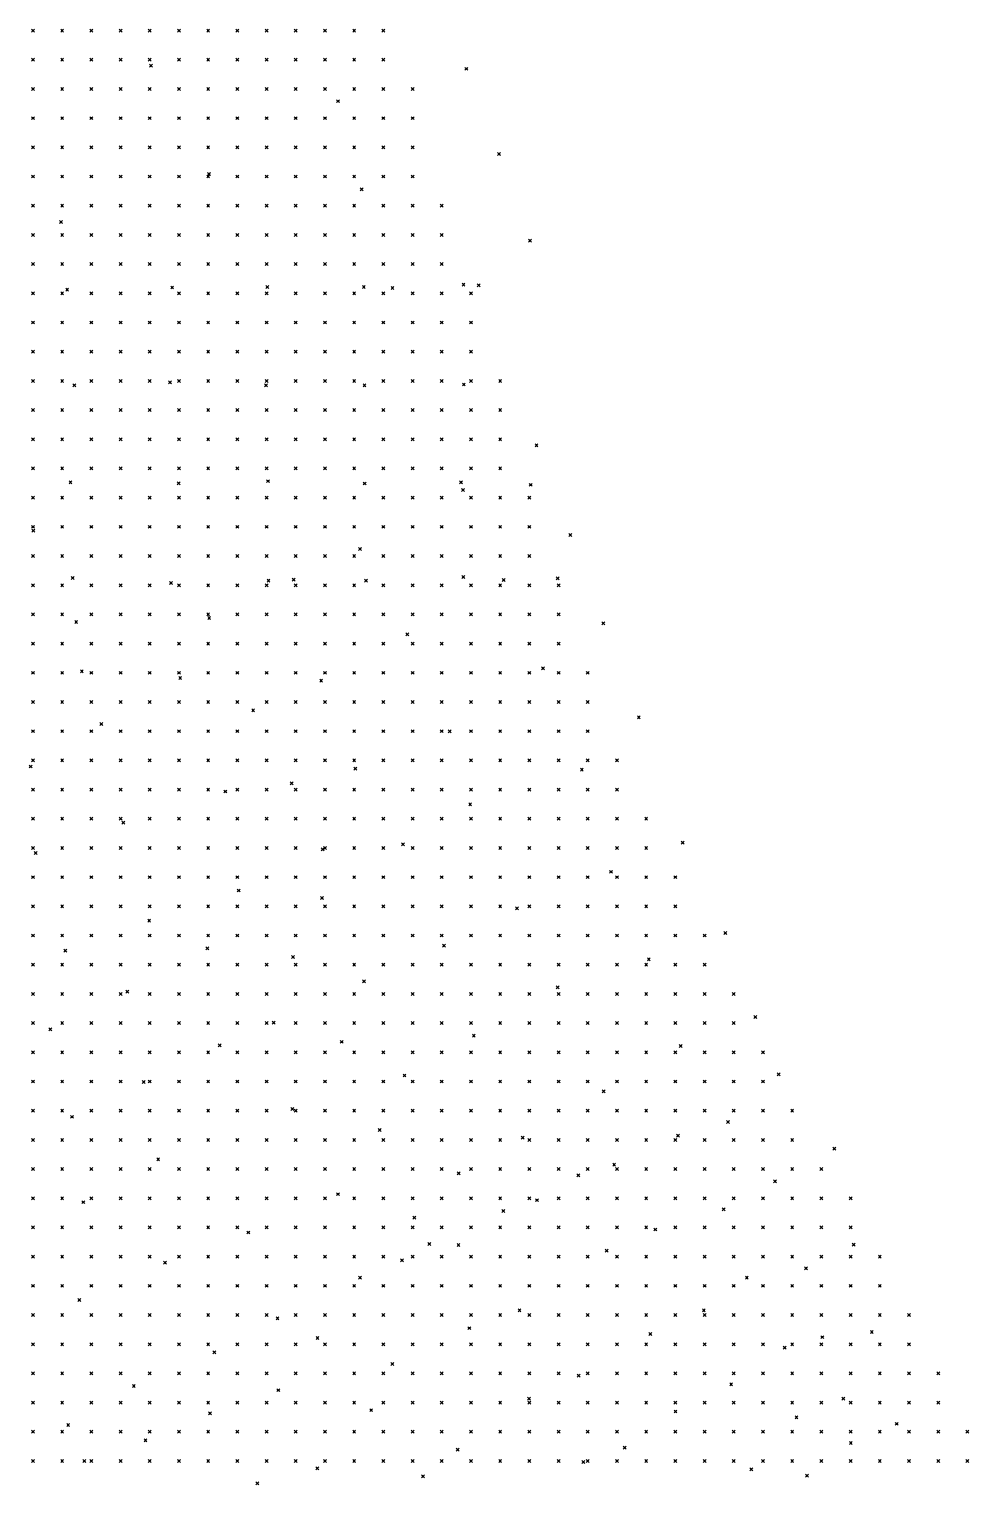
# Model space of a CAD drawing. Header units: metres. Extents: x 441556 to 446409, y 432338 to 461058.
# Drawn here: x 444458.1 to 444554.6, y 445157.2 to 445306.8 of the extents above; entities that cross this region are included whole.
import ezdxf

# ---------------------------------------------------------------- set-up
doc = ezdxf.new("R2010")
doc.units = ezdxf.units.M
doc.header["$MEASUREMENT"] = 0
doc.header["$PDMODE"] = 35
doc.header["$PDSIZE"] = 0.15
doc.layers.add('DTM-NOK-RevN_LIDAR_co_lidar', color=91, linetype='Continuous', lineweight=0)
doc.layers.add('DTM-NOK-RevN_RTK', color=32, linetype='Continuous', lineweight=0)

msp = doc.modelspace()

# ---------------------------------------------------------------- linework, layer by layer
at = {"layer": 'DTM-NOK-RevN_LIDAR_co_lidar'}
for p in [(444458.462, 445306.613, 377.78), (444461.461, 445306.613, 378.234), (444464.461, 445306.613, 378.85), (444467.46, 445306.613, 379.39), (444470.459, 445306.613, 379.863), (444473.459, 445306.613, 380.356), (444476.458, 445306.613, 380.917), (444479.457, 445306.613, 381.505), (444482.457, 445306.613, 382.127), (444485.456, 445306.613, 382.743), (444488.455, 445306.613, 383.379), (444491.455, 445306.613, 384.092), (444494.454, 445306.613, 384.922), (444458.462, 445303.614, 377.597), (444461.461, 445303.614, 377.976), (444464.461, 445303.614, 378.53), (444467.46, 445303.614, 379.119), (444470.459, 445303.614, 379.628), (444473.459, 445303.614, 380.098), (444476.458, 445303.614, 380.654), (444479.457, 445303.614, 381.25), (444482.457, 445303.614, 381.856), (444485.456, 445303.614, 382.48), (444488.455, 445303.614, 383.139), (444491.455, 445303.614, 383.824), (444494.454, 445303.614, 384.667), (444458.462, 445300.614, 377.381), (444461.461, 445300.614, 377.773), (444464.461, 445300.614, 378.263), (444467.46, 445300.614, 378.853), (444470.459, 445300.614, 379.341), (444473.459, 445300.614, 379.809), (444476.458, 445300.614, 380.363), (444479.457, 445300.614, 380.975), (444482.457, 445300.614, 381.558), (444485.456, 445300.614, 382.166), (444488.455, 445300.614, 382.855), (444491.455, 445300.614, 383.54), (444494.454, 445300.614, 384.329), (444497.453, 445300.614, 385.203), (444458.462, 445297.615, 377.117), (444461.461, 445297.615, 377.552), (444464.461, 445297.615, 377.981), (444467.46, 445297.615, 378.59), (444470.459, 445297.615, 379.137), (444473.459, 445297.615, 379.598), (444476.458, 445297.615, 380.139), (444479.457, 445297.615, 380.685), (444482.457, 445297.615, 381.173), (444485.456, 445297.615, 381.703), (444488.455, 445297.615, 382.542), (444491.455, 445297.615, 383.212), (444494.454, 445297.615, 384.004), (444497.453, 445297.615, 384.927), (444458.462, 445294.616, 376.797), (444461.461, 445294.616, 377.301), (444464.461, 445294.616, 377.71), (444467.46, 445294.616, 378.29), (444470.459, 445294.616, 378.875), (444473.459, 445294.616, 379.332), (444476.458, 445294.616, 379.82), (444479.457, 445294.616, 380.319), (444482.457, 445294.616, 380.81), (444485.456, 445294.616, 381.246), (444488.455, 445294.616, 382.224), (444491.455, 445294.616, 382.898), (444494.454, 445294.616, 383.672), (444497.453, 445294.616, 384.581), (444458.462, 445291.616, 376.417), (444461.461, 445291.616, 376.973), (444464.461, 445291.616, 377.477), (444467.46, 445291.616, 377.961), (444470.459, 445291.616, 378.507), (444473.459, 445291.616, 379.011), (444476.458, 445291.616, 379.466), (444479.457, 445291.616, 379.988), (444482.457, 445291.616, 380.538), (444485.456, 445291.616, 380.957), (444488.455, 445291.616, 381.686), (444491.455, 445291.616, 382.645), (444494.454, 445291.616, 383.374), (444497.453, 445291.616, 384.205), (444458.462, 445288.617, 376.079), (444461.461, 445288.617, 376.633), (444464.461, 445288.617, 377.201), (444467.46, 445288.617, 377.625), (444470.459, 445288.617, 378.143), (444473.459, 445288.617, 378.686), (444476.458, 445288.617, 379.173), (444479.457, 445288.617, 379.734), (444482.457, 445288.617, 380.292), (444485.456, 445288.617, 380.757), (444488.455, 445288.617, 381.19), (444491.455, 445288.617, 382.313), (444494.454, 445288.617, 383.012), (444497.453, 445288.617, 383.739), (444500.453, 445288.617, 384.525), (444458.462, 445285.618, 375.788), (444461.461, 445285.618, 376.323), (444464.461, 445285.618, 376.915), (444467.46, 445285.618, 377.333), (444470.459, 445285.618, 377.835), (444473.459, 445285.618, 378.367), (444476.458, 445285.618, 378.865), (444479.457, 445285.618, 379.412), (444482.457, 445285.618, 379.989), (444485.456, 445285.618, 380.525), (444488.455, 445285.618, 380.896), (444491.455, 445285.618, 381.833), (444494.454, 445285.618, 382.667), (444497.453, 445285.618, 383.352), (444500.453, 445285.618, 384.222), (444458.462, 445282.618, 375.496), (444461.461, 445282.618, 375.982), (444464.461, 445282.618, 376.618), (444467.46, 445282.618, 377.065), (444470.459, 445282.618, 377.487), (444473.459, 445282.618, 377.995), (444476.458, 445282.618, 378.506), (444479.457, 445282.618, 379.026), (444482.457, 445282.618, 379.628), (444485.456, 445282.618, 380.225), (444488.455, 445282.618, 380.677), (444491.455, 445282.618, 381.292), (444494.454, 445282.618, 382.381), (444497.453, 445282.618, 383.167), (444500.453, 445282.618, 384.052), (444458.462, 445279.619, 375.228), (444461.461, 445279.619, 375.586), (444464.461, 445279.619, 376.207), (444467.46, 445279.619, 376.789), (444470.459, 445279.619, 377.101), (444473.459, 445279.619, 377.568), (444476.458, 445279.619, 378.15), (444479.457, 445279.619, 378.686), (444482.457, 445279.619, 379.322), (444485.456, 445279.619, 379.925), (444488.455, 445279.619, 380.534), (444491.455, 445279.619, 380.907), (444494.454, 445279.619, 382.027), (444497.453, 445279.619, 382.936), (444500.453, 445279.619, 383.811), (444503.452, 445279.619, 384.796), (444458.462, 445276.62, 374.974), (444461.461, 445276.62, 375.268), (444464.461, 445276.62, 375.906), (444467.46, 445276.62, 376.609), (444470.459, 445276.62, 376.82), (444473.459, 445276.62, 377.243), (444476.458, 445276.62, 377.828), (444479.457, 445276.62, 378.398), (444482.457, 445276.62, 379.104), (444485.456, 445276.62, 379.705), (444488.455, 445276.62, 380.37), (444491.455, 445276.62, 380.779), (444494.454, 445276.62, 381.613), (444497.453, 445276.62, 382.652), (444500.453, 445276.62, 383.589), (444503.452, 445276.62, 384.589), (444458.462, 445273.62, 374.701), (444461.461, 445273.62, 375.112), (444464.461, 445273.62, 375.782), (444467.46, 445273.62, 376.392), (444470.459, 445273.62, 376.61), (444473.459, 445273.62, 377.021), (444476.458, 445273.62, 377.532), (444479.457, 445273.62, 378.155), (444482.457, 445273.62, 378.838), (444485.456, 445273.62, 379.461), (444488.455, 445273.62, 380.099), (444491.455, 445273.62, 380.633), (444494.454, 445273.62, 381.159), (444497.453, 445273.62, 382.377), (444500.453, 445273.62, 383.299), (444503.452, 445273.62, 384.28), (444458.462, 445270.621, 374.429), (444461.461, 445270.621, 374.826), (444464.461, 445270.621, 375.286), (444467.46, 445270.621, 375.854), (444470.459, 445270.621, 376.41), (444473.459, 445270.621, 376.809), (444476.458, 445270.621, 377.272), (444479.457, 445270.621, 377.879), (444482.457, 445270.621, 378.522), (444485.456, 445270.621, 379.124), (444488.455, 445270.621, 379.784), (444491.455, 445270.621, 380.412), (444494.454, 445270.621, 380.896), (444497.453, 445270.621, 381.995), (444500.453, 445270.621, 383.027), (444503.452, 445270.621, 384.053), (444506.451, 445270.621, 385.157), (444458.462, 445267.622, 374.135), (444461.461, 445267.622, 374.503), (444464.461, 445267.622, 374.872), (444467.46, 445267.622, 375.42), (444470.459, 445267.622, 376.124), (444473.459, 445267.622, 376.612), (444476.458, 445267.622, 377.044), (444479.457, 445267.622, 377.586), (444482.457, 445267.622, 378.182), (444485.456, 445267.622, 378.861), (444488.455, 445267.622, 379.513), (444491.455, 445267.622, 380.203), (444494.454, 445267.622, 380.766), (444497.453, 445267.622, 381.663), (444500.453, 445267.622, 382.827), (444503.452, 445267.622, 383.84), (444506.451, 445267.622, 384.804), (444458.462, 445264.622, 373.849), (444461.461, 445264.622, 374.193), (444464.461, 445264.622, 374.48), (444467.46, 445264.622, 374.934), (444470.459, 445264.622, 375.71), (444473.459, 445264.622, 376.348), (444476.458, 445264.622, 376.733), (444479.457, 445264.622, 377.229), (444482.457, 445264.622, 377.844), (444485.456, 445264.622, 378.531), (444488.455, 445264.622, 379.21), (444491.455, 445264.622, 379.951), (444494.454, 445264.622, 380.65), (444497.453, 445264.622, 381.29), (444500.453, 445264.622, 382.444), (444503.452, 445264.622, 383.508), (444506.451, 445264.622, 384.501), (444458.462, 445261.623, 373.504), (444461.461, 445261.623, 373.832), (444464.461, 445261.623, 374.12), (444467.46, 445261.623, 374.497), (444470.459, 445261.623, 375.212), (444473.459, 445261.623, 376.055), (444476.458, 445261.623, 376.43), (444479.457, 445261.623, 376.906), (444482.457, 445261.623, 377.532), (444485.456, 445261.623, 378.18), (444488.455, 445261.623, 378.858), (444491.455, 445261.623, 379.619), (444494.454, 445261.623, 380.373), (444497.453, 445261.623, 380.961), (444500.453, 445261.623, 381.93), (444503.452, 445261.623, 383.01), (444506.451, 445261.623, 384.041), (444458.462, 445258.624, 373.102), (444461.461, 445258.624, 373.504), (444464.461, 445258.624, 373.835), (444467.46, 445258.624, 374.231), (444470.459, 445258.624, 374.891), (444473.459, 445258.624, 375.689), (444476.458, 445258.624, 376.183), (444479.457, 445258.624, 376.606), (444482.457, 445258.624, 377.133), (444485.456, 445258.624, 377.741), (444488.455, 445258.624, 378.416), (444491.455, 445258.624, 379.175), (444494.454, 445258.624, 379.998), (444497.453, 445258.624, 380.736), (444500.453, 445258.624, 381.395), (444503.452, 445258.624, 382.67), (444506.451, 445258.624, 383.684), (444509.451, 445258.624, 384.731), (444458.462, 445255.624, 372.816), (444461.461, 445255.624, 373.262), (444464.461, 445255.624, 373.559), (444467.46, 445255.624, 373.911), (444470.459, 445255.624, 374.493), (444473.459, 445255.624, 375.232), (444476.458, 445255.624, 375.921), (444479.457, 445255.624, 376.285), (444482.457, 445255.624, 376.755), (444485.456, 445255.624, 377.472), (444488.455, 445255.624, 377.977), (444491.455, 445255.624, 378.726), (444494.454, 445255.624, 379.868), (444497.453, 445255.624, 380.446), (444500.453, 445255.624, 381.068), (444503.452, 445255.624, 382.244), (444506.451, 445255.624, 383.501), (444509.451, 445255.624, 384.535), (444458.462, 445252.625, 372.517), (444461.461, 445252.625, 372.911), (444464.461, 445252.625, 373.285), (444467.46, 445252.625, 373.581), (444470.459, 445252.625, 373.923), (444473.459, 445252.625, 374.663), (444476.458, 445252.625, 375.692), (444479.457, 445252.625, 376.085), (444482.457, 445252.625, 376.455), (444485.456, 445252.625, 377.002), (444488.455, 445252.625, 377.602), (444491.455, 445252.625, 378.162), (444494.454, 445252.625, 379.762), (444497.453, 445252.625, 380.319), (444500.453, 445252.625, 381.039), (444503.452, 445252.625, 381.791), (444506.451, 445252.625, 383.133), (444509.451, 445252.625, 384.275), (444458.462, 445249.626, 372.25), (444461.461, 445249.626, 372.558), (444464.461, 445249.626, 372.873), (444467.46, 445249.626, 373.187), (444470.459, 445249.626, 373.505), (444473.459, 445249.626, 374.191), (444476.458, 445249.626, 375.413), (444479.457, 445249.626, 375.864), (444482.457, 445249.626, 376.185), (444485.456, 445249.626, 376.704), (444488.455, 445249.626, 377.326), (444491.455, 445249.626, 378.151), (444494.454, 445249.626, 379.261), (444497.453, 445249.626, 380.06), (444500.453, 445249.626, 380.932), (444503.452, 445249.626, 381.599), (444506.451, 445249.626, 382.749), (444509.451, 445249.626, 383.921), (444512.45, 445249.626, 384.96), (444458.462, 445246.626, 371.903), (444461.461, 445246.626, 372.184), (444464.461, 445246.626, 372.429), (444467.46, 445246.626, 372.684), (444470.459, 445246.626, 373.064), (444473.459, 445246.626, 373.767), (444476.458, 445246.626, 374.87), (444479.457, 445246.626, 375.743), (444482.457, 445246.626, 376.126), (444485.456, 445246.626, 376.573), (444488.455, 445246.626, 377.127), (444491.455, 445246.626, 377.893), (444494.454, 445246.626, 378.884), (444497.453, 445246.626, 379.735), (444500.453, 445246.626, 380.697), (444503.452, 445246.626, 381.441), (444506.451, 445246.626, 382.237), (444509.451, 445246.626, 383.574), (444512.45, 445246.626, 384.673), (444458.462, 445243.627, 371.377), (444461.461, 445243.627, 371.711), (444464.461, 445243.627, 371.977), (444467.46, 445243.627, 372.144), (444470.459, 445243.627, 372.478), (444473.459, 445243.627, 373.184), (444476.458, 445243.627, 374.301), (444479.457, 445243.627, 375.6), (444482.457, 445243.627, 375.96), (444485.456, 445243.627, 376.436), (444488.455, 445243.627, 376.914), (444491.455, 445243.627, 377.591), (444494.454, 445243.627, 378.426), (444497.453, 445243.627, 379.408), (444500.453, 445243.627, 380.374), (444503.452, 445243.627, 381.262), (444506.451, 445243.627, 381.995), (444509.451, 445243.627, 383.16), (444512.45, 445243.627, 384.32), (444458.462, 445240.628, 370.888), (444461.461, 445240.628, 371.293), (444464.461, 445240.628, 371.611), (444467.46, 445240.628, 371.791), (444470.459, 445240.628, 372.011), (444473.459, 445240.628, 372.558), (444476.458, 445240.628, 373.721), (444479.457, 445240.628, 375.016), (444482.457, 445240.628, 375.783), (444485.456, 445240.628, 376.203), (444488.455, 445240.628, 376.66), (444491.455, 445240.628, 377.367), (444494.454, 445240.628, 378.183), (444497.453, 445240.628, 379.097), (444500.453, 445240.628, 380.067), (444503.452, 445240.628, 380.992), (444506.451, 445240.628, 381.752), (444509.451, 445240.628, 382.715), (444512.45, 445240.628, 383.899), (444515.45, 445240.628, 384.964), (444458.462, 445237.628, 370.51), (444461.461, 445237.628, 370.96), (444464.461, 445237.628, 371.282), (444467.46, 445237.628, 371.506), (444470.459, 445237.628, 371.668), (444473.459, 445237.628, 372.089), (444476.458, 445237.628, 373.007), (444479.457, 445237.628, 374.146), (444482.457, 445237.628, 375.573), (444485.456, 445237.628, 376.065), (444488.455, 445237.628, 376.531), (444491.455, 445237.628, 377.137), (444494.454, 445237.628, 377.871), (444497.453, 445237.628, 378.766), (444500.453, 445237.628, 379.747), (444503.452, 445237.628, 380.737), (444506.451, 445237.628, 381.527), (444509.451, 445237.628, 382.393), (444512.45, 445237.628, 383.481), (444515.45, 445237.628, 384.581), (444458.462, 445234.629, 370.123), (444461.461, 445234.629, 370.593), (444464.461, 445234.629, 370.985), (444467.46, 445234.629, 371.266), (444470.459, 445234.629, 371.438), (444473.459, 445234.629, 371.719), (444476.458, 445234.629, 372.388), (444479.457, 445234.629, 373.471), (444482.457, 445234.629, 374.667), (444485.456, 445234.629, 375.976), (444488.455, 445234.629, 376.381), (444491.455, 445234.629, 376.881), (444494.454, 445234.629, 377.553), (444497.453, 445234.629, 378.43), (444500.453, 445234.629, 379.355), (444503.452, 445234.629, 380.365), (444506.451, 445234.629, 381.297), (444509.451, 445234.629, 382.16), (444512.45, 445234.629, 383.272), (444515.45, 445234.629, 384.361), (444458.462, 445231.63, 369.753), (444461.461, 445231.63, 370.232), (444464.461, 445231.63, 370.672), (444467.46, 445231.63, 370.986), (444470.459, 445231.63, 371.21), (444473.459, 445231.63, 371.424), (444476.458, 445231.63, 371.944), (444479.457, 445231.63, 372.902), (444482.457, 445231.63, 374.051), (444485.456, 445231.63, 375.638), (444488.455, 445231.63, 376.228), (444491.455, 445231.63, 376.695), (444494.454, 445231.63, 377.294), (444497.453, 445231.63, 378.024), (444500.453, 445231.63, 379.016), (444503.452, 445231.63, 380.081), (444506.451, 445231.63, 381.052), (444509.451, 445231.63, 382.03), (444512.45, 445231.63, 383.131), (444515.45, 445231.63, 384.054), (444518.449, 445231.63, 384.984), (444458.462, 445228.63, 369.426), (444461.461, 445228.63, 369.847), (444464.461, 445228.63, 370.258), (444467.46, 445228.63, 370.638), (444470.459, 445228.63, 370.934), (444473.459, 445228.63, 371.21), (444476.458, 445228.63, 371.68), (444479.457, 445228.63, 372.482), (444482.457, 445228.63, 373.586), (444485.456, 445228.63, 374.954), (444488.455, 445228.63, 376.111), (444491.455, 445228.63, 376.466), (444494.454, 445228.63, 376.984), (444497.453, 445228.63, 377.894), (444500.453, 445228.63, 378.621), (444503.452, 445228.63, 379.614), (444506.451, 445228.63, 381.017), (444509.451, 445228.63, 381.983), (444512.45, 445228.63, 382.842), (444515.45, 445228.63, 383.686), (444518.449, 445228.63, 384.597), (444458.462, 445225.631, 369.025), (444461.461, 445225.631, 369.416), (444464.461, 445225.631, 369.803), (444467.46, 445225.631, 370.229), (444470.459, 445225.631, 370.625), (444473.459, 445225.631, 371.017), (444476.458, 445225.631, 371.495), (444479.457, 445225.631, 372.122), (444482.457, 445225.631, 373.022), (444485.456, 445225.631, 374.378), (444488.455, 445225.631, 375.97), (444491.455, 445225.631, 376.237), (444494.454, 445225.631, 376.591), (444497.453, 445225.631, 377.624), (444500.453, 445225.631, 378.216), (444503.452, 445225.631, 379.277), (444506.451, 445225.631, 380.569), (444509.451, 445225.631, 381.603), (444512.45, 445225.631, 382.444), (444515.45, 445225.631, 383.311), (444518.449, 445225.631, 384.244), (444521.448, 445225.631, 385.161), (444458.462, 445222.632, 368.571), (444461.461, 445222.632, 368.996), (444464.461, 445222.632, 369.408), (444467.46, 445222.632, 369.876), (444470.459, 445222.632, 370.383), (444473.459, 445222.632, 370.856), (444476.458, 445222.632, 371.34), (444479.457, 445222.632, 371.875), (444482.457, 445222.632, 372.612), (444485.456, 445222.632, 373.872), (444488.455, 445222.632, 375.451), (444491.455, 445222.632, 375.985), (444494.454, 445222.632, 376.231), (444497.453, 445222.632, 377.137), (444500.453, 445222.632, 377.79), (444503.452, 445222.632, 378.775), (444506.451, 445222.632, 379.829), (444509.451, 445222.632, 381.033), (444512.45, 445222.632, 382.041), (444515.45, 445222.632, 382.937), (444518.449, 445222.632, 383.872), (444521.448, 445222.632, 384.765), (444458.462, 445219.632, 368.166), (444461.461, 445219.632, 368.625), (444464.461, 445219.632, 369.095), (444467.46, 445219.632, 369.618), (444470.459, 445219.632, 370.167), (444473.459, 445219.632, 370.712), (444476.458, 445219.632, 371.242), (444479.457, 445219.632, 371.773), (444482.457, 445219.632, 372.325), (444485.456, 445219.632, 373.296), (444488.455, 445219.632, 374.717), (444491.455, 445219.632, 375.635), (444494.454, 445219.632, 375.974), (444497.453, 445219.632, 376.73), (444500.453, 445219.632, 377.373), (444503.452, 445219.632, 378.126), (444506.451, 445219.632, 379.152), (444509.451, 445219.632, 380.421), (444512.45, 445219.632, 381.528), (444515.45, 445219.632, 382.479), (444518.449, 445219.632, 383.418), (444521.448, 445219.632, 384.286), (444524.448, 445219.632, 385.111), (444458.462, 445216.633, 367.801), (444461.461, 445216.633, 368.29), (444464.461, 445216.633, 368.818), (444467.46, 445216.633, 369.392), (444470.459, 445216.633, 369.967), (444473.459, 445216.633, 370.57), (444476.458, 445216.633, 371.136), (444479.457, 445216.633, 371.646), (444482.457, 445216.633, 372.039), (444485.456, 445216.633, 372.805), (444488.455, 445216.633, 374.085), (444491.455, 445216.633, 375.19), (444494.454, 445216.633, 375.725), (444497.453, 445216.633, 376.383), (444500.453, 445216.633, 377.088), (444503.452, 445216.633, 377.787), (444506.451, 445216.633, 378.539), (444509.451, 445216.633, 379.715), (444512.45, 445216.633, 380.915), (444515.45, 445216.633, 381.944), (444518.449, 445216.633, 382.887), (444521.448, 445216.633, 383.769), (444524.448, 445216.633, 384.636), (444458.462, 445213.633, 367.457), (444461.461, 445213.633, 368), (444464.461, 445213.633, 368.568), (444467.46, 445213.633, 369.187), (444470.459, 445213.633, 369.808), (444473.459, 445213.633, 370.406), (444476.458, 445213.633, 370.976), (444479.457, 445213.633, 371.478), (444482.457, 445213.633, 371.836), (444485.456, 445213.633, 372.435), (444488.455, 445213.633, 373.472), (444491.455, 445213.633, 374.655), (444494.454, 445213.633, 375.378), (444497.453, 445213.633, 376.038), (444500.453, 445213.633, 376.812), (444503.452, 445213.633, 377.501), (444506.451, 445213.633, 378.12), (444509.451, 445213.633, 379.122), (444512.45, 445213.633, 380.355), (444515.45, 445213.633, 381.477), (444518.449, 445213.633, 382.427), (444521.448, 445213.633, 383.315), (444524.448, 445213.633, 384.24), (444527.447, 445213.633, 385.181), (444458.462, 445210.634, 367.167), (444461.461, 445210.634, 367.777), (444464.461, 445210.634, 368.377), (444467.46, 445210.634, 368.99), (444470.459, 445210.634, 369.586), (444473.459, 445210.634, 370.174), (444476.458, 445210.634, 370.792), (444479.457, 445210.634, 371.329), (444482.457, 445210.634, 371.709), (444485.456, 445210.634, 372.234), (444488.455, 445210.634, 373.093), (444491.455, 445210.634, 374.191), (444494.454, 445210.634, 375.028), (444497.453, 445210.634, 375.75), (444500.453, 445210.634, 376.522), (444503.452, 445210.634, 377.253), (444506.451, 445210.634, 377.906), (444509.451, 445210.634, 378.696), (444512.45, 445210.634, 379.816), (444515.45, 445210.634, 381.036), (444518.449, 445210.634, 382.079), (444521.448, 445210.634, 382.948), (444524.448, 445210.634, 383.842), (444527.447, 445210.634, 384.809), (444458.462, 445207.635, 366.957), (444461.461, 445207.635, 367.602), (444464.461, 445207.635, 368.214), (444467.46, 445207.635, 368.813), (444470.459, 445207.635, 369.406), (444473.459, 445207.635, 370), (444476.458, 445207.635, 370.575), (444479.457, 445207.635, 371.133), (444482.457, 445207.635, 371.582), (444485.456, 445207.635, 372.163), (444488.455, 445207.635, 373.032), (444491.455, 445207.635, 373.966), (444494.454, 445207.635, 374.815), (444497.453, 445207.635, 375.616), (444500.453, 445207.635, 376.422), (444503.452, 445207.635, 377.22), (444506.451, 445207.635, 377.899), (444509.451, 445207.635, 378.407), (444512.45, 445207.635, 379.291), (444515.45, 445207.635, 380.519), (444518.449, 445207.635, 381.711), (444521.448, 445207.635, 382.626), (444524.448, 445207.635, 383.509), (444527.447, 445207.635, 384.533), (444530.446, 445207.635, 385.592), (444458.462, 445204.635, 366.829), (444461.461, 445204.635, 367.473), (444464.461, 445204.635, 368.086), (444467.46, 445204.635, 368.665), (444470.459, 445204.635, 369.236), (444473.459, 445204.635, 369.843), (444476.458, 445204.635, 370.403), (444479.457, 445204.635, 370.92), (444482.457, 445204.635, 371.372), (444485.456, 445204.635, 372.039), (444488.455, 445204.635, 372.833), (444491.455, 445204.635, 373.773), (444494.454, 445204.635, 374.617), (444497.453, 445204.635, 375.451), (444500.453, 445204.635, 376.216), (444503.452, 445204.635, 376.998), (444506.451, 445204.635, 377.66), (444509.451, 445204.635, 378.163), (444512.45, 445204.635, 378.784), (444515.45, 445204.635, 379.937), (444518.449, 445204.635, 381.22), (444521.448, 445204.635, 382.266), (444524.448, 445204.635, 383.256), (444527.447, 445204.635, 384.291), (444530.446, 445204.635, 385.309), (444458.462, 445201.636, 366.697), (444461.461, 445201.636, 367.31), (444464.461, 445201.636, 367.923), (444467.46, 445201.636, 368.488), (444470.459, 445201.636, 369.028), (444473.459, 445201.636, 369.629), (444476.458, 445201.636, 370.26), (444479.457, 445201.636, 370.787), (444482.457, 445201.636, 371.247), (444485.456, 445201.636, 371.813), (444488.455, 445201.636, 372.486), (444491.455, 445201.636, 373.413), (444494.454, 445201.636, 374.343), (444497.453, 445201.636, 375.121), (444500.453, 445201.636, 375.873), (444503.452, 445201.636, 376.609), (444506.451, 445201.636, 377.267), (444509.451, 445201.636, 377.931), (444512.45, 445201.636, 378.41), (444515.45, 445201.636, 379.47), (444518.449, 445201.636, 380.846), (444521.448, 445201.636, 381.979), (444524.448, 445201.636, 382.907), (444527.447, 445201.636, 383.908), (444530.446, 445201.636, 384.996), (444533.446, 445201.636, 386.093), (444458.462, 445198.637, 366.478), (444461.461, 445198.637, 367.107), (444464.461, 445198.637, 367.713), (444467.46, 445198.637, 368.297), (444470.459, 445198.637, 368.872), (444473.459, 445198.637, 369.444), (444476.458, 445198.637, 370.011), (444479.457, 445198.637, 370.553), (444482.457, 445198.637, 371.114), (444485.456, 445198.637, 371.542), (444488.455, 445198.637, 372.319), (444491.455, 445198.637, 372.975), (444494.454, 445198.637, 373.93), (444497.453, 445198.637, 374.77), (444500.453, 445198.637, 375.493), (444503.452, 445198.637, 376.23), (444506.451, 445198.637, 377), (444509.451, 445198.637, 377.656), (444512.45, 445198.637, 378.267), (444515.45, 445198.637, 378.999), (444518.449, 445198.637, 380.235), (444521.448, 445198.637, 381.48), (444524.448, 445198.637, 382.509), (444527.447, 445198.637, 383.548), (444530.446, 445198.637, 384.64), (444533.446, 445198.637, 385.784), (444458.462, 445195.637, 366.265), (444461.461, 445195.637, 366.898), (444464.461, 445195.637, 367.51), (444467.46, 445195.637, 368.093), (444470.459, 445195.637, 368.645), (444473.459, 445195.637, 369.191), (444476.458, 445195.637, 369.742), (444479.457, 445195.637, 370.335), (444482.457, 445195.637, 370.935), (444485.456, 445195.637, 371.412), (444488.455, 445195.637, 371.989), (444491.455, 445195.637, 372.569), (444494.454, 445195.637, 373.496), (444497.453, 445195.637, 374.322), (444500.453, 445195.637, 375.062), (444503.452, 445195.637, 375.8), (444506.451, 445195.637, 376.583), (444509.451, 445195.637, 377.336), (444512.45, 445195.637, 378.028), (444515.45, 445195.637, 378.702), (444518.449, 445195.637, 379.649), (444521.448, 445195.637, 380.948), (444524.448, 445195.637, 382.136), (444527.447, 445195.637, 383.042), (444530.446, 445195.637, 383.978), (444533.446, 445195.637, 385.138), (444536.445, 445195.637, 386.407), (444458.462, 445192.638, 366.053), (444461.461, 445192.638, 366.654), (444464.461, 445192.638, 367.26), (444467.46, 445192.638, 367.822), (444470.459, 445192.638, 368.37), (444473.459, 445192.638, 368.967), (444476.458, 445192.638, 369.543), (444479.457, 445192.638, 370.07), (444482.457, 445192.638, 370.65), (444485.456, 445192.638, 371.168), (444488.455, 445192.638, 371.545), (444491.455, 445192.638, 372.252), (444494.454, 445192.638, 372.982), (444497.453, 445192.638, 373.892), (444500.453, 445192.638, 374.618), (444503.452, 445192.638, 375.464), (444506.451, 445192.638, 376.255), (444509.451, 445192.638, 377.03), (444512.45, 445192.638, 377.816), (444515.45, 445192.638, 378.472), (444518.449, 445192.638, 379.238), (444521.448, 445192.638, 380.487), (444524.448, 445192.638, 381.494), (444527.447, 445192.638, 382.231), (444530.446, 445192.638, 383.363), (444533.446, 445192.638, 384.715), (444536.445, 445192.638, 386.011), (444458.462, 445189.639, 365.8), (444461.461, 445189.639, 366.399), (444464.461, 445189.639, 366.984), (444467.46, 445189.639, 367.535), (444470.459, 445189.639, 368.097), (444473.459, 445189.639, 368.681), (444476.458, 445189.639, 369.213), (444479.457, 445189.639, 369.783), (444482.457, 445189.639, 370.301), (444485.456, 445189.639, 370.848), (444488.455, 445189.639, 371.296), (444491.455, 445189.639, 371.94), (444494.454, 445189.639, 372.458), (444497.453, 445189.639, 373.526), (444500.453, 445189.639, 374.314), (444503.452, 445189.639, 375.148), (444506.451, 445189.639, 375.941), (444509.451, 445189.639, 376.675), (444512.45, 445189.639, 377.56), (444515.45, 445189.639, 378.476), (444518.449, 445189.639, 379.28), (444521.448, 445189.639, 380.077), (444524.448, 445189.639, 380.885), (444527.447, 445189.639, 381.721), (444530.446, 445189.639, 382.741), (444533.446, 445189.639, 383.998), (444536.445, 445189.639, 385.367), (444539.444, 445189.639, 386.656), (444458.462, 445186.639, 365.535), (444461.461, 445186.639, 366.115), (444464.461, 445186.639, 366.675), (444467.46, 445186.639, 367.209), (444470.459, 445186.639, 367.754), (444473.459, 445186.639, 368.355), (444476.458, 445186.639, 368.805), (444479.457, 445186.639, 369.33), (444482.457, 445186.639, 369.901), (444485.456, 445186.639, 370.538), (444488.455, 445186.639, 371.072), (444491.455, 445186.639, 371.474), (444494.454, 445186.639, 372.158), (444497.453, 445186.639, 373.116), (444500.453, 445186.639, 374.059), (444503.452, 445186.639, 374.815), (444506.451, 445186.639, 375.657), (444509.451, 445186.639, 376.418), (444512.45, 445186.639, 377.232), (444515.45, 445186.639, 378.098), (444518.449, 445186.639, 378.897), (444521.448, 445186.639, 379.707), (444524.448, 445186.639, 380.545), (444527.447, 445186.639, 381.454), (444530.446, 445186.639, 382.387), (444533.446, 445186.639, 383.44), (444536.445, 445186.639, 384.879), (444539.444, 445186.639, 386.287), (444542.444, 445186.639, 387.535), (444458.462, 445183.64, 365.219), (444461.461, 445183.64, 365.763), (444464.461, 445183.64, 366.334), (444467.46, 445183.64, 366.906), (444470.459, 445183.64, 367.403), (444473.459, 445183.64, 367.882), (444476.458, 445183.64, 368.388), (444479.457, 445183.64, 368.996), (444482.457, 445183.64, 369.62), (444485.456, 445183.64, 370.26), (444488.455, 445183.64, 370.822), (444491.455, 445183.64, 371.355), (444494.454, 445183.64, 372.003), (444497.453, 445183.64, 372.823), (444500.453, 445183.64, 373.716), (444503.452, 445183.64, 374.426), (444506.451, 445183.64, 375.289), (444509.451, 445183.64, 376.089), (444512.45, 445183.64, 376.863), (444515.45, 445183.64, 377.67), (444518.449, 445183.64, 378.479), (444521.448, 445183.64, 379.383), (444524.448, 445183.64, 380.28), (444527.447, 445183.64, 381.068), (444530.446, 445183.64, 381.93), (444533.446, 445183.64, 382.97), (444536.445, 445183.64, 384.309), (444539.444, 445183.64, 385.99), (444542.444, 445183.64, 387.172), (444458.462, 445180.641, 364.883), (444461.461, 445180.641, 365.447), (444464.461, 445180.641, 365.988), (444467.46, 445180.641, 366.477), (444470.459, 445180.641, 366.963), (444473.459, 445180.641, 367.477), (444476.458, 445180.641, 368.044), (444479.457, 445180.641, 368.663), (444482.457, 445180.641, 369.304), (444485.456, 445180.641, 369.992), (444488.455, 445180.641, 370.561), (444491.455, 445180.641, 371.063), (444494.454, 445180.641, 371.807), (444497.453, 445180.641, 372.325), (444500.453, 445180.641, 373.177), (444503.452, 445180.641, 374.081), (444506.451, 445180.641, 374.885), (444509.451, 445180.641, 375.683), (444512.45, 445180.641, 376.489), (444515.45, 445180.641, 377.337), (444518.449, 445180.641, 378.2), (444521.448, 445180.641, 379.091), (444524.448, 445180.641, 379.974), (444527.447, 445180.641, 380.755), (444530.446, 445180.641, 381.663), (444533.446, 445180.641, 382.719), (444536.445, 445180.641, 383.866), (444539.444, 445180.641, 385.536), (444542.444, 445180.641, 386.753), (444545.443, 445180.641, 387.827), (444458.462, 445177.641, 364.514), (444461.461, 445177.641, 365.073), (444464.461, 445177.641, 365.585), (444467.46, 445177.641, 366.093), (444470.459, 445177.641, 366.608), (444473.459, 445177.641, 367.168), (444476.458, 445177.641, 367.765), (444479.457, 445177.641, 368.401), (444482.457, 445177.641, 369.02), (444485.456, 445177.641, 369.724), (444488.455, 445177.641, 370.3), (444491.455, 445177.641, 370.645), (444494.454, 445177.641, 371.196), (444497.453, 445177.641, 371.921), (444500.453, 445177.641, 372.766), (444503.452, 445177.641, 373.642), (444506.451, 445177.641, 374.496), (444509.451, 445177.641, 375.322), (444512.45, 445177.641, 376.164), (444515.45, 445177.641, 377.045), (444518.449, 445177.641, 377.869), (444521.448, 445177.641, 378.707), (444524.448, 445177.641, 379.627), (444527.447, 445177.641, 380.504), (444530.446, 445177.641, 381.393), (444533.446, 445177.641, 382.369), (444536.445, 445177.641, 383.45), (444539.444, 445177.641, 384.937), (444542.444, 445177.641, 386.326), (444545.443, 445177.641, 387.457), (444458.462, 445174.642, 364.154), (444461.461, 445174.642, 364.636), (444464.461, 445174.642, 365.213), (444467.46, 445174.642, 365.748), (444470.459, 445174.642, 366.314), (444473.459, 445174.642, 366.895), (444476.458, 445174.642, 367.448), (444479.457, 445174.642, 368.044), (444482.457, 445174.642, 368.662), (444485.456, 445174.642, 369.258), (444488.455, 445174.642, 369.772), (444491.455, 445174.642, 370.26), (444494.454, 445174.642, 370.885), (444497.453, 445174.642, 371.661), (444500.453, 445174.642, 372.427), (444503.452, 445174.642, 373.26), (444506.451, 445174.642, 374.122), (444509.451, 445174.642, 374.967), (444512.45, 445174.642, 375.803), (444515.45, 445174.642, 376.69), (444518.449, 445174.642, 377.559), (444521.448, 445174.642, 378.422), (444524.448, 445174.642, 379.34), (444527.447, 445174.642, 380.256), (444530.446, 445174.642, 381.086), (444533.446, 445174.642, 381.945), (444536.445, 445174.642, 382.974), (444539.444, 445174.642, 384.263), (444542.444, 445174.642, 385.964), (444545.443, 445174.642, 387.114), (444548.442, 445174.642, 388.181), (444458.462, 445171.643, 363.915), (444461.461, 445171.643, 364.343), (444464.461, 445171.643, 364.929), (444467.46, 445171.643, 365.515), (444470.459, 445171.643, 366.066), (444473.459, 445171.643, 366.579), (444476.458, 445171.643, 367.093), (444479.457, 445171.643, 367.585), (444482.457, 445171.643, 368.203), (444485.456, 445171.643, 368.807), (444488.455, 445171.643, 369.386), (444491.455, 445171.643, 369.976), (444494.454, 445171.643, 370.606), (444497.453, 445171.643, 371.304), (444500.453, 445171.643, 372.051), (444503.452, 445171.643, 372.87), (444506.451, 445171.643, 373.724), (444509.451, 445171.643, 374.577), (444512.45, 445171.643, 375.444), (444515.45, 445171.643, 376.318), (444518.449, 445171.643, 377.231), (444521.448, 445171.643, 378.117), (444524.448, 445171.643, 379.015), (444527.447, 445171.643, 379.981), (444530.446, 445171.643, 380.845), (444533.446, 445171.643, 381.584), (444536.445, 445171.643, 382.457), (444539.444, 445171.643, 383.667), (444542.444, 445171.643, 385.392), (444545.443, 445171.643, 386.673), (444548.442, 445171.643, 387.824), (444458.462, 445168.643, 363.695), (444461.461, 445168.643, 364.118), (444464.461, 445168.643, 364.637), (444467.46, 445168.643, 365.198), (444470.459, 445168.643, 365.736), (444473.459, 445168.643, 366.14), (444476.458, 445168.643, 366.625), (444479.457, 445168.643, 367.172), (444482.457, 445168.643, 367.759), (444485.456, 445168.643, 368.426), (444488.455, 445168.643, 369.07), (444491.455, 445168.643, 369.673), (444494.454, 445168.643, 370.284), (444497.453, 445168.643, 370.896), (444500.453, 445168.643, 371.663), (444503.452, 445168.643, 372.486), (444506.451, 445168.643, 373.291), (444509.451, 445168.643, 374.209), (444512.45, 445168.643, 375.102), (444515.45, 445168.643, 375.98), (444518.449, 445168.643, 376.901), (444521.448, 445168.643, 377.809), (444524.448, 445168.643, 378.673), (444527.447, 445168.643, 379.608), (444530.446, 445168.643, 380.553), (444533.446, 445168.643, 381.296), (444536.445, 445168.643, 382.03), (444539.444, 445168.643, 383.216), (444542.444, 445168.643, 384.841), (444545.443, 445168.643, 386.245), (444548.442, 445168.643, 387.454), (444551.442, 445168.643, 388.595), (444458.462, 445165.644, 363.443), (444461.461, 445165.644, 363.831), (444464.461, 445165.644, 364.228), (444467.46, 445165.644, 364.606), (444470.459, 445165.644, 365.153), (444473.459, 445165.644, 365.772), (444476.458, 445165.644, 366.291), (444479.457, 445165.644, 366.834), (444482.457, 445165.644, 367.383), (444485.456, 445165.644, 368.069), (444488.455, 445165.644, 368.718), (444491.455, 445165.644, 369.333), (444494.454, 445165.644, 369.961), (444497.453, 445165.644, 370.566), (444500.453, 445165.644, 371.322), (444503.452, 445165.644, 372.115), (444506.451, 445165.644, 372.933), (444509.451, 445165.644, 373.852), (444512.45, 445165.644, 374.75), (444515.45, 445165.644, 375.658), (444518.449, 445165.644, 376.582), (444521.448, 445165.644, 377.505), (444524.448, 445165.644, 378.371), (444527.447, 445165.644, 379.248), (444530.446, 445165.644, 380.172), (444533.446, 445165.644, 380.993), (444536.445, 445165.644, 381.772), (444539.444, 445165.644, 382.878), (444542.444, 445165.644, 384.406), (444545.443, 445165.644, 385.902), (444548.442, 445165.644, 387.092), (444551.442, 445165.644, 388.043), (444458.462, 445162.645, 363.175), (444461.461, 445162.645, 363.514), (444464.461, 445162.645, 363.891), (444467.46, 445162.645, 364.235), (444470.459, 445162.645, 364.713), (444473.459, 445162.645, 365.372), (444476.458, 445162.645, 365.997), (444479.457, 445162.645, 366.552), (444482.457, 445162.645, 367.103), (444485.456, 445162.645, 367.708), (444488.455, 445162.645, 368.364), (444491.455, 445162.645, 369.029), (444494.454, 445162.645, 369.615), (444497.453, 445162.645, 370.238), (444500.453, 445162.645, 370.979), (444503.452, 445162.645, 371.786), (444506.451, 445162.645, 372.62), (444509.451, 445162.645, 373.468), (444512.45, 445162.645, 374.393), (444515.45, 445162.645, 375.32), (444518.449, 445162.645, 376.227), (444521.448, 445162.645, 377.154), (444524.448, 445162.645, 378.048), (444527.447, 445162.645, 378.895), (444530.446, 445162.645, 379.742), (444533.446, 445162.645, 380.593), (444536.445, 445162.645, 381.459), (444539.444, 445162.645, 382.572), (444542.444, 445162.645, 384.102), (444545.443, 445162.645, 385.152), (444548.442, 445162.645, 385.719), (444551.442, 445162.645, 386.629), (444554.441, 445162.645, 387.665), (444458.462, 445159.645, 363.014), (444461.461, 445159.645, 363.321), (444464.461, 445159.645, 363.675), (444467.46, 445159.645, 364.032), (444470.459, 445159.645, 364.409), (444473.459, 445159.645, 364.906), (444476.458, 445159.645, 365.604), (444479.457, 445159.645, 366.281), (444482.457, 445159.645, 366.814), (444485.456, 445159.645, 367.369), (444488.455, 445159.645, 368.04), (444491.455, 445159.645, 368.708), (444494.454, 445159.645, 369.297), (444497.453, 445159.645, 369.946), (444500.453, 445159.645, 370.68), (444503.452, 445159.645, 371.459), (444506.451, 445159.645, 372.277), (444509.451, 445159.645, 373.103), (444512.45, 445159.645, 374.022), (444515.45, 445159.645, 374.984), (444518.449, 445159.645, 375.893), (444521.448, 445159.645, 376.789), (444524.448, 445159.645, 377.696), (444527.447, 445159.645, 378.526), (444530.446, 445159.645, 379.313), (444533.446, 445159.645, 380.178), (444536.445, 445159.645, 381.064), (444539.444, 445159.645, 382.077), (444542.444, 445159.645, 383.329), (444545.443, 445159.645, 383.673), (444548.442, 445159.645, 383.477), (444551.442, 445159.645, 384.484), (444554.441, 445159.645, 385.158)]:
    msp.add_point(p, dxfattribs=at)
at = {"layer": 'DTM-NOK-RevN_RTK'}
for p in [(444470.575, 445302.995, 379.678), (444502.987, 445302.686, 387.271), (444489.806, 445299.356, 383.113), (444506.342, 445293.928, 387.335), (444476.548, 445291.883, 379.592), (444492.214, 445290.297, 382.763), (444461.341, 445286.937, 376.521), (444509.511, 445285.024, 387.189), (444472.763, 445280.213, 377.615), (444482.525, 445280.26, 379.453), (444492.449, 445280.276, 381.454), (444495.388, 445280.176, 382.57), (444502.688, 445280.513, 384.663), (444504.25, 445280.45, 385.152), (444461.978, 445279.992, 375.654), (444462.707, 445270.17, 375.063), (444472.545, 445270.463, 376.726), (444482.399, 445270.162, 378.576), (444492.513, 445270.154, 380.714), (444502.721, 445270.25, 383.895), (444510.181, 445264.005, 385.837), (444462.317, 445260.206, 373.904), (444473.421, 445260.107, 375.964), (444482.614, 445260.321, 377.546), (444492.526, 445260.077, 379.855), (444502.43, 445260.2, 382.793), (444502.63, 445259.416, 382.712), (444509.581, 445259.94, 385.082), (444458.498, 445255.241, 372.88), (444513.65, 445254.787, 386.059), (444492.065, 445253.358, 378.468), (444462.546, 445250.375, 372.897), (444502.665, 445250.467, 381.613), (444512.354, 445250.325, 385.148), (444472.636, 445249.851, 373.9), (444482.657, 445250.105, 376.439), (444485.238, 445250.197, 376.87), (444492.676, 445250.105, 378.541), (444506.805, 445250.159, 383.268), (444462.9, 445245.848, 372.291), (444476.565, 445246.257, 375.152), (444496.905, 445244.57, 379.502), (444517.035, 445245.717, 386.153), (444463.487, 445240.79, 371.704), (444473.587, 445240.095, 372.466), (444488.062, 445239.825, 376.647), (444510.848, 445241.085, 383.572), (444465.48, 445235.359, 371.332), (444481.079, 445236.763, 375.324), (444520.691, 445236.047, 386.267), (444501.274, 445234.605, 379.772), (444458.22, 445230.998, 369.686), (444491.573, 445230.787, 376.769), (444514.842, 445230.687, 383.787), (444478.225, 445228.431, 371.897), (444485.028, 445229.277, 375.574), (444503.365, 445227.106, 379.902), (444467.751, 445225.238, 370.135), (444458.729, 445222.117, 368.612), (444488.211, 445222.479, 375.68), (444496.458, 445223.01, 376.933), (444525.195, 445223.179, 385.976), (444517.836, 445220.181, 383.467), (444479.599, 445218.258, 371.69), (444488.155, 445217.484, 374.155), (444508.171, 445216.421, 379.182), (444470.398, 445215.17, 369.81), (444529.574, 445213.885, 386.011), (444461.781, 445212.08, 367.971), (444476.383, 445212.309, 370.916), (444485.181, 445211.418, 372.238), (444500.67, 445212.598, 376.764), (444521.718, 445211.196, 383.191), (444492.46, 445208.916, 374.358), (444468.144, 445207.861, 368.979), (444512.348, 445208.304, 379.441), (444460.237, 445203.993, 367.183), (444483.191, 445204.675, 371.71), (444532.655, 445205.251, 386.141), (444490.178, 445202.709, 373.075), (444503.742, 445203.336, 377.008), (444477.653, 445202.339, 370.49), (444524.993, 445202.288, 383.248), (444469.842, 445198.586, 368.754), (444496.623, 445199.255, 374.706), (444535.047, 445199.364, 386.619), (444517.068, 445197.626, 379.385), (444462.483, 445195.002, 367.111), (444485.111, 445195.82, 371.358), (444494.079, 445193.659, 373.111), (444529.86, 445194.486, 383.608), (444508.772, 445192.87, 376.949), (444524.711, 445193.064, 381.684), (444471.327, 445190.639, 368.372), (444540.778, 445191.739, 387.613), (444502.186, 445189.203, 374.857), (444514.478, 445188.99, 378.137), (444518.157, 445190.079, 379.285), (444534.685, 445188.372, 384.406), (444463.63, 445186.236, 366.479), (444489.782, 445187.061, 371.315), (444510.226, 445186.445, 376.676), (444497.63, 445184.655, 373.143), (444506.773, 445185.341, 375.682), (444529.393, 445185.511, 382.106), (444480.58, 445183.125, 369.238), (444522.379, 445183.426, 379.799), (444499.176, 445181.952, 373.19), (444502.168, 445181.827, 373.984), (444542.757, 445181.873, 387.202), (444472.033, 445180.018, 367.222), (444496.367, 445180.271, 372.229), (444517.386, 445181.243, 378.027), (444492.066, 445178.476, 371.125), (444531.785, 445178.482, 382.097), (444537.866, 445179.446, 384.615), (444463.23, 445176.18, 365.251), (444483.583, 445174.307, 368.954), (444508.438, 445175.136, 374.779), (444527.369, 445175.116, 380.447), (444503.278, 445173.294, 373.021), (444521.88, 445172.688, 378.47), (444544.62, 445172.893, 386.654), (444487.689, 445172.283, 369.332), (444535.665, 445171.284, 382.438), (444539.531, 445172.37, 383.967), (444477.1, 445170.821, 367.171), (444495.385, 445169.621, 370.564), (444514.503, 445168.419, 375.764), (444468.825, 445167.351, 365.4), (444483.662, 445166.918, 367.857), (444530.174, 445167.519, 380.469), (444509.421, 445166.039, 373.919), (444541.695, 445166.057, 384.233), (444476.645, 445164.537, 366.264), (444493.201, 445164.864, 369.628), (444524.462, 445164.729, 378.315), (444536.883, 445164.125, 381.929), (444462.08, 445163.333, 363.802), (444547.185, 445163.462, 386.35), (444470.022, 445161.764, 364.522), (444502.08, 445160.807, 371.253), (444519.234, 445161.01, 376.358), (444542.468, 445161.501, 384.218), (444463.735, 445159.634, 363.661), (444514.999, 445159.53, 374.82), (444487.659, 445158.896, 367.815), (444498.52, 445158.074, 370.109), (444532.239, 445158.782, 379.744), (444537.961, 445158.126, 381.6), (444481.52, 445157.34, 366.451)]:
    msp.add_point(p, dxfattribs=at)

doc.saveas('drawing.dxf')
